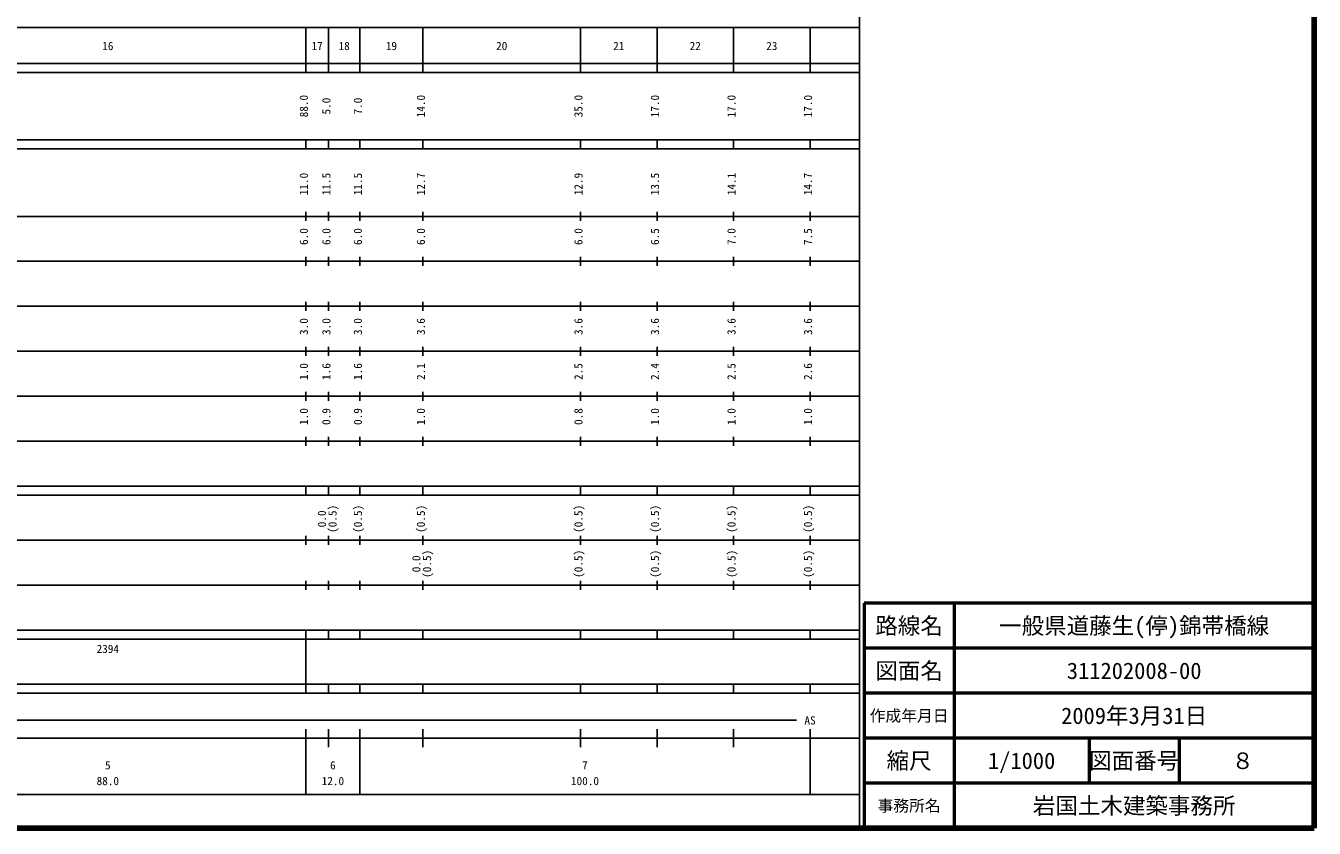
# Model space of a CAD drawing. Units: millimetres on the paper, enlarged 1000 times. Extents: x 40000 to 680000, y 20000 to 380000.
# Drawn here: x 393770 to 680000, y 20000 to 198357 of the extents above; entities that cross this region are included whole.
import ezdxf
from ezdxf.enums import TextEntityAlignment as Align

# ---------------------------------------------------------------- set-up
doc = ezdxf.new("R2010")
doc.units = ezdxf.units.MM
doc.header["$LTSCALE"] = 1000
for name, color, linetype, lineweight in [('M-TTL', 2, 'Continuous', 140), ('M-TTL-BAND', 7, 'Continuous', 25), ('M-TTL-FRAM', 2, 'Continuous', 50), ('M-TTL-LINE', 7, 'Continuous', 50)]:
    doc.layers.add(name, color=color, linetype=linetype, lineweight=lineweight)
doc.layers.add('M-TTL-TXT', color=7, linetype='Continuous')
doc.styles.add('ＭＳ ゴシック', font='')
doc.styles.get('ＭＳ ゴシック').set_extended_font_data('MS Gothic')

msp = doc.modelspace()

# ---------------------------------------------------------------- linework, layer by layer
at = {"layer": 'M-TTL'}
for p, q in [((680000, 20000), (680000, 380000)), ((40000, 20000), (680000, 20000))]:
    msp.add_line(p, q, dxfattribs=at)
at = {"layer": 'M-TTL-BAND'}
for p, q in [((579000, 20000), (579000, 370000)), ((68000, 198000), (579000, 198000)), ((456000, 188000), (456000, 198000)), ((461000, 188000), (461000, 198000)), ((468000, 188000), (468000, 198000)), ((482000, 188000), (482000, 198000)), ((517000, 188000), (517000, 198000)), ((534000, 188000), (534000, 198000)), ((551000, 188000), (551000, 198000)), ((568000, 188000), (568000, 198000)), ((40000, 190000), (579000, 190000)), ((40000, 188000), (579000, 188000)), ((40000, 173000), (579000, 173000)), ((456000, 171000), (456000, 173000)), ((461000, 171000), (461000, 173000)), ((468000, 171000), (468000, 173000)), ((482000, 171000), (482000, 173000)), ((517000, 171000), (517000, 173000)), ((534000, 171000), (534000, 173000)), ((551000, 171000), (551000, 173000)), ((568000, 171000), (568000, 173000)), ((40000, 171000), (579000, 171000)), ((40000, 156000), (579000, 156000)), ((456000, 155000), (456000, 157000)), ((461000, 155000), (461000, 157000)), ((468000, 155000), (468000, 157000)), ((482000, 155000), (482000, 157000)), ((517000, 155000), (517000, 157000)), ((534000, 155000), (534000, 157000)), ((551000, 155000), (551000, 157000)), ((568000, 155000), (568000, 157000)), ((46000, 146000), (579000, 146000)), ((456000, 145000), (456000, 147000)), ((461000, 145000), (461000, 147000)), ((468000, 145000), (468000, 147000)), ((482000, 145000), (482000, 147000)), ((517000, 145000), (517000, 147000)), ((534000, 145000), (534000, 147000)), ((551000, 145000), (551000, 147000)), ((568000, 145000), (568000, 147000)), ((52000, 136000), (579000, 136000)), ((456000, 135000), (456000, 137000)), ((461000, 135000), (461000, 137000)), ((468000, 135000), (468000, 137000)), ((482000, 135000), (482000, 137000)), ((517000, 135000), (517000, 137000)), ((534000, 135000), (534000, 137000)), ((551000, 135000), (551000, 137000)), ((568000, 135000), (568000, 137000)), ((46000, 126000), (579000, 126000)), ((456000, 125000), (456000, 127000)), ((461000, 125000), (461000, 127000)), ((468000, 125000), (468000, 127000)), ((482000, 125000), (482000, 127000)), ((517000, 125000), (517000, 127000)), ((534000, 125000), (534000, 127000)), ((551000, 125000), (551000, 127000)), ((568000, 125000), (568000, 127000)), ((52000, 116000), (579000, 116000)), ((456000, 115000), (456000, 117000)), ((461000, 115000), (461000, 117000)), ((468000, 115000), (468000, 117000)), ((482000, 115000), (482000, 117000)), ((517000, 115000), (517000, 117000)), ((534000, 115000), (534000, 117000)), ((551000, 115000), (551000, 117000)), ((568000, 115000), (568000, 117000)), ((56750, 106000), (579000, 106000)), ((456000, 105000), (456000, 107000)), ((461000, 105000), (461000, 107000)), ((468000, 105000), (468000, 107000)), ((482000, 105000), (482000, 107000)), ((517000, 105000), (517000, 107000)), ((534000, 105000), (534000, 107000)), ((551000, 105000), (551000, 107000)), ((568000, 105000), (568000, 107000)), ((56750, 96000), (579000, 96000)), ((456000, 94000), (456000, 96000)), ((461000, 94000), (461000, 96000)), ((468000, 94000), (468000, 96000)), ((482000, 94000), (482000, 96000)), ((517000, 94000), (517000, 96000)), ((534000, 94000), (534000, 96000)), ((551000, 94000), (551000, 96000)), ((568000, 94000), (568000, 96000)), ((40000, 94000), (579000, 94000)), ((49000, 84000), (579000, 84000)), ((456000, 83000), (456000, 85000)), ((461000, 83000), (461000, 85000)), ((468000, 83000), (468000, 85000)), ((482000, 83000), (482000, 85000)), ((517000, 83000), (517000, 85000)), ((534000, 83000), (534000, 85000)), ((551000, 83000), (551000, 85000)), ((568000, 83000), (568000, 85000)), ((456000, 73000), (456000, 75000)), ((461000, 73000), (461000, 75000)), ((468000, 73000), (468000, 75000)), ((482000, 73000), (482000, 75000)), ((517000, 73000), (517000, 75000)), ((534000, 73000), (534000, 75000)), ((551000, 73000), (551000, 75000)), ((568000, 73000), (568000, 75000)), ((40000, 74000), (579000, 74000)), ((40000, 64000), (579000, 64000)), ((456000, 62000), (456000, 64000)), ((461000, 62000), (461000, 64000)), ((468000, 62000), (468000, 64000)), ((482000, 62000), (482000, 64000)), ((517000, 62000), (517000, 64000)), ((534000, 62000), (534000, 64000)), ((551000, 62000), (551000, 64000)), ((568000, 62000), (568000, 64000)), ((55250, 62000), (579000, 62000)), ((456000, 52000), (456000, 62000)), ((55250, 52000), (579000, 52000)), ((456000, 50000), (456000, 52000)), ((461000, 50000), (461000, 52000)), ((468000, 50000), (468000, 52000)), ((482000, 50000), (482000, 52000)), ((517000, 50000), (517000, 52000)), ((534000, 50000), (534000, 52000)), ((551000, 50000), (551000, 52000)), ((568000, 50000), (568000, 52000)), ((40000, 50000), (579000, 50000)), ((71000, 44000), (565000, 44000)), ((456000, 27500), (456000, 42000)), ((461000, 38000), (461000, 42000)), ((468000, 27500), (468000, 42000)), ((482000, 38000), (482000, 42000)), ((517000, 38000), (517000, 42000)), ((534000, 38000), (534000, 42000)), ((551000, 38000), (551000, 42000)), ((568000, 27500), (568000, 42000)), ((40000, 40000), (579000, 40000)), ((68000, 27500), (579000, 27500))]:
    msp.add_line(p, q, dxfattribs=at)
at = {"layer": 'M-TTL-FRAM'}
for p, q in [((680000, 70000), (580000, 70000)), ((580000, 70000), (580000, 20000))]:
    msp.add_line(p, q, dxfattribs=at)
at = {"layer": 'M-TTL-LINE'}
for p, q in [((600000, 70000), (600000, 20000)), ((680000, 60000), (580000, 60000)), ((680000, 50000), (580000, 50000)), ((680000, 40000), (580000, 40000)), ((630000, 40000), (630000, 37500)), ((630000, 37500), (630000, 32500)), ((650000, 40000), (650000, 37500)), ((650000, 37500), (650000, 32500)), ((630000, 32500), (630000, 30000)), ((650000, 32500), (650000, 30000)), ((680000, 30000), (580000, 30000))]:
    msp.add_line(p, q, dxfattribs=at)

# ---------------------------------------------------------------- texts
at = {"layer": 'M-TTL-BAND', "style": 'ＭＳ ゴシック'}
for s, p in [('16', (412000, 192405)), ('17', (458500, 192405)), ('18', (464500, 192405)), ('19', (475000, 192405)), ('20', (499500, 192405)), ('21', (525500, 192405)), ('22', (542500, 192405)), ('23', (559500, 192405)), ('AS', (568000, 42500)), ('5', (412000, 32523)), ('6', (462000, 32523)), ('7', (518000, 32523)), ('88.0', (412000, 29033)), ('12.0', (462000, 29033)), ('100.0', (518000, 29033))]:
    msp.add_text(s, height=1833, dxfattribs=at).set_placement(p, align=Align.BOTTOM_CENTER)
for s, p in [('88.0', (457000, 180500)), ('5.0', (462000, 180500)), ('7.0', (469000, 180500)), ('14.0', (483000, 180500)), ('35.0', (518000, 180500)), ('17.0', (535000, 180500)), ('17.0', (552000, 180500)), ('17.0', (569000, 180500)), ('11.0', (457000, 163174)), ('11.5', (462000, 163174)), ('11.5', (469000, 163174)), ('12.7', (483000, 163174)), ('12.9', (518000, 163174)), ('13.5', (535000, 163174)), ('14.1', (552000, 163174)), ('14.7', (569000, 163174)), ('6.0', (457000, 151500)), ('6.0', (462000, 151500)), ('6.0', (469000, 151500)), ('6.0', (483000, 151500)), ('6.0', (518000, 151500)), ('6.5', (535000, 151500)), ('7.0', (552000, 151500)), ('7.5', (569000, 151500)), ('3.0', (457000, 131500)), ('3.0', (462000, 131500)), ('3.0', (469000, 131500)), ('3.6', (483000, 131500)), ('3.6', (518000, 131500)), ('3.6', (535000, 131500)), ('3.6', (552000, 131500)), ('3.6', (569000, 131500)), ('1.0', (457000, 121500)), ('1.6', (462000, 121500)), ('1.6', (469000, 121500)), ('2.1', (483000, 121500)), ('2.5', (518000, 121500)), ('2.4', (535000, 121500)), ('2.5', (552000, 121500)), ('2.6', (569000, 121500)), ('1.0', (457000, 111500)), ('0.9', (462000, 111500)), ('0.9', (469000, 111500)), ('1.0', (483000, 111500)), ('0.8', (518000, 111500)), ('1.0', (535000, 111500)), ('1.0', (552000, 111500)), ('1.0', (569000, 111500)), ('0.0', (461000, 88764)), ('(0.5)', (463370, 88764)), ('(0.5)', (469000, 88764)), ('(0.5)', (483000, 88764)), ('(0.5)', (518000, 88764)), ('(0.5)', (535000, 88764)), ('(0.5)', (552000, 88764)), ('(0.5)', (569000, 88764)), ('0.0', (482000, 78764)), ('(0.5)', (484370, 78764)), ('(0.5)', (518000, 78764)), ('(0.5)', (535000, 78764)), ('(0.5)', (552000, 78764)), ('(0.5)', (569000, 78764))]:
    msp.add_text(s, height=1833, rotation=90, dxfattribs=at).set_placement(p, align=Align.BOTTOM_CENTER)
msp.add_text('2394', height=1833, dxfattribs=at).set_placement((409500, 58405), align=Align.BOTTOM_LEFT)
at = {"layer": 'M-TTL-TXT', "style": 'ＭＳ ゴシック'}
for s, height, p in [('路線名', 3666, (590000, 65000)), ('路線名', 3666, (590000, 65000)), ('一般県道藤生(停)錦帯橋線', 3666, (640000, 65000)), ('図面名', 3666, (590000, 55000)), ('図面名', 3666, (590000, 55000)), ('311202008-00', 3666, (640000, 55000)), ('作成年月日', 2566, (590000, 45000)), ('作成年月日', 2566, (590000, 45000)), ('2009年3月31日', 3666, (640000, 45000)), ('縮尺', 3666, (590000, 35000)), ('縮尺', 3666, (590000, 35000)), ('図面番号', 3666, (640000, 35000)), ('図面番号', 3666, (640000, 35000)), ('1/1000', 3666, (615000, 35000)), ('８', 3666, (664125, 35000)), ('事務所名', 2566, (590000, 25000)), ('事務所名', 2566, (590000, 25000)), ('岩国土木建築事務所', 3666, (640000, 25000))]:
    msp.add_text(s, height=height, dxfattribs=at).set_placement(p, align=Align.MIDDLE_CENTER)

doc.saveas('drawing.dxf')
